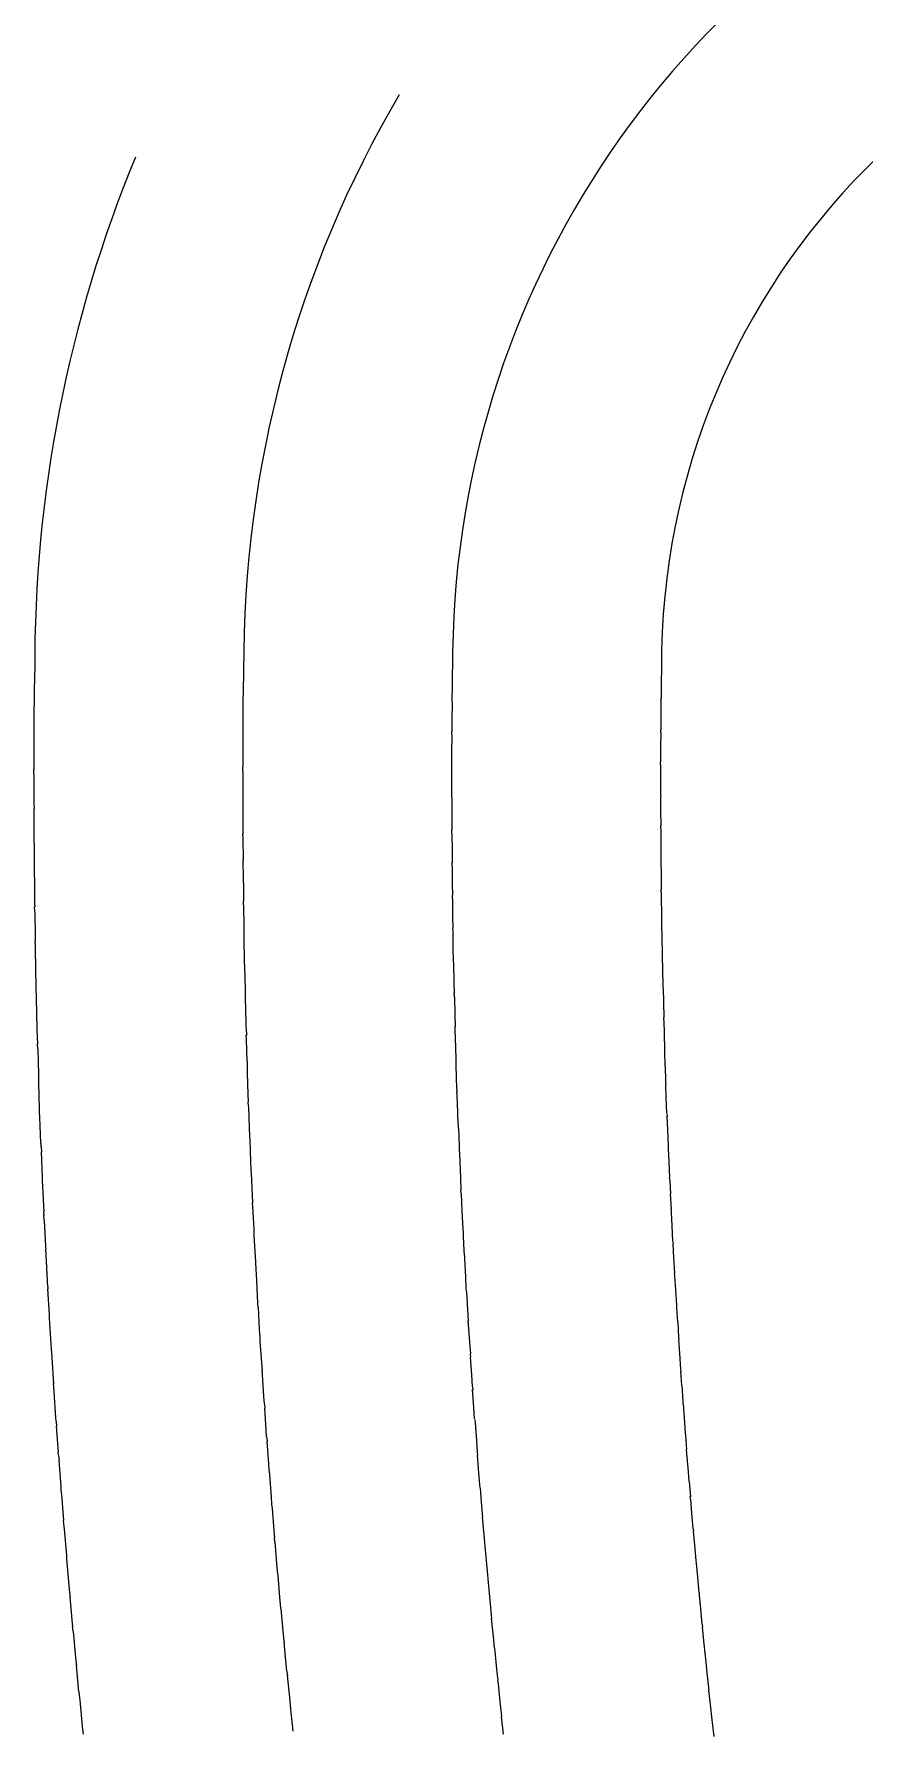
# Model space of a CAD drawing. Header units: feet. Extents: x 9681 to 12164, y 9191 to 13159.
# Drawn here: x 10521.89 to 10537.78, y 11933.31 to 11965.81 of the extents above; entities that cross this region are included whole.
import ezdxf

# ---------------------------------------------------------------- set-up
doc = ezdxf.new("R2010")
doc.units = ezdxf.units.FT
doc.header["$MEASUREMENT"] = 0
doc.layers.add('CREEKCONT-MJR', color=2, linetype='Continuous')
doc.layers.add('CREEKCONT-MNR', color=3, linetype='Continuous')

msp = doc.modelspace()

# ---------------------------------------------------------------- linework, layer by layer
at = {"layer": 'CREEKCONT-MJR', "color": 5, "elevation": 790}
for points in [[(10529.896, 11953.306), (10529.9, 11953.639)], [(10529.893, 11953.078), (10529.896, 11953.306)], [(10529.885, 11951.824), (10529.887, 11952.051)], [(10529.886, 11951.423), (10529.886, 11951.758)], [(10529.885, 11951.197), (10529.886, 11951.423)], [(10529.889, 11950.504), (10529.887, 11950.57)], [(10529.894, 11949.877), (10529.892, 11949.943)], [(10529.901, 11949.25), (10529.899, 11949.315)], [(10529.91, 11948.622), (10529.908, 11948.688)], [(10529.922, 11947.995), (10529.92, 11948.061)], [(10529.929, 11947.657), (10529.922, 11947.995)], [(10529.936, 11947.368), (10529.934, 11947.434)], [(10529.962, 11946.402), (10529.953, 11946.741)], [(10529.969, 11946.18), (10529.962, 11946.402)], [(10530.017, 11944.86), (10530.013, 11944.926)], [(10530.057, 11943.893), (10530.043, 11944.233)], [(10530.087, 11943.265), (10530.071, 11943.606)], [(10530.097, 11943.045), (10530.087, 11943.265)], [(10530.13, 11942.418), (10530.119, 11942.638)], [(10530.207, 11941.099), (10530.202, 11941.165)], [(10530.229, 11940.757), (10530.207, 11941.099)], [(10530.247, 11940.473), (10530.242, 11940.539)], [(10530.382, 11938.594), (10530.375, 11938.66)], [(10530.431, 11937.968), (10530.425, 11938.034)], [(10530.53, 11936.783), (10530.512, 11936.999)], [(10530.537, 11936.717), (10530.53, 11936.783)], [(10530.593, 11936.091), (10530.586, 11936.157)], [(10530.645, 11935.532), (10530.625, 11935.747)], [(10530.652, 11935.466), (10530.645, 11935.532)], [(10530.706, 11934.907), (10530.685, 11935.122)], [(10530.747, 11934.497), (10530.713, 11934.841)], [(10530.842, 11933.591), (10530.834, 11933.658)]]:
    msp.add_lwpolyline(points, dxfattribs=at)
at = {"layer": 'CREEKCONT-MJR', "color": 5, "extrusion": (0.999956, -0.00937, 0), "elevation": 10417.434}
for points in [[(12050.816, 790), (12051.15, 790)], [(12050.589, 790), (12050.816, 790)]]:
    msp.add_lwpolyline(points, dxfattribs=at)
at = {"layer": 'CREEKCONT-MJR', "color": 5, "extrusion": (0.999979, 0.00643, 0), "elevation": 10606.534}
msp.add_lwpolyline([(11885.057, 790), (11885.123, 790)], dxfattribs=at)
at = {"layer": 'CREEKCONT-MJR', "color": 5, "extrusion": (0.999948, 0.010172, 0), "elevation": 10650.924}
msp.add_lwpolyline([(11844.657, 790), (11844.722, 790)], dxfattribs=at)
at = {"layer": 'CREEKCONT-MJR', "color": 5, "extrusion": (0.999984, -0.005628, 0), "elevation": 10462.456}
msp.add_lwpolyline([(12011.122, 790), (12011.456, 790)], dxfattribs=at)
at = {"layer": 'CREEKCONT-MJR', "color": 5, "extrusion": (0.999903, 0.013914, 0), "elevation": 10695.162}
msp.add_lwpolyline([(11804.09, 790), (11804.156, 790)], dxfattribs=at)
at = {"layer": 'CREEKCONT-MJR', "color": 5, "extrusion": (0.999844, 0.017655, 0), "elevation": 10739.248}
msp.add_lwpolyline([(11763.358, 790), (11763.424, 790)], dxfattribs=at)
at = {"layer": 'CREEKCONT-MJR', "color": 5, "extrusion": (0.999998, 0.001856, 0), "elevation": 10552.054}
for points in [[(11931.228, 790), (11931.563, 790)], [(11931.002, 790), (11931.228, 790)]]:
    msp.add_lwpolyline(points, dxfattribs=at)
at = {"layer": 'CREEKCONT-MJR', "color": 5, "extrusion": (0.999984, 0.005598, 0), "elevation": 10596.628}
for points in [[(11891.03, 790), (11891.366, 790)], [(11890.805, 790), (11891.03, 790)]]:
    msp.add_lwpolyline(points, dxfattribs=at)
at = {"layer": 'CREEKCONT-MJR', "color": 5, "extrusion": (0.999956, 0.00934, 0), "elevation": 10641.051}
for points in [[(11850.666, 790), (11851.002, 790)], [(11850.441, 790), (11850.666, 790)]]:
    msp.add_lwpolyline(points, dxfattribs=at)
at = {"layer": 'CREEKCONT-MJR', "color": 5, "extrusion": (0.999914, 0.013082, 0), "elevation": 10685.322}
for points in [[(11810.136, 790), (11810.473, 790)], [(11809.911, 790), (11810.136, 790)]]:
    msp.add_lwpolyline(points, dxfattribs=at)
at = {"layer": 'CREEKCONT-MJR', "color": 5, "extrusion": (0.999858, 0.016824, 0), "elevation": 10729.442}
for points in [[(11769.44, 790), (11769.777, 790)], [(11769.216, 790), (11769.44, 790)]]:
    msp.add_lwpolyline(points, dxfattribs=at)
at = {"layer": 'CREEKCONT-MJR', "color": 5, "extrusion": (0.999789, 0.020565, 0), "elevation": 10773.409}
msp.add_lwpolyline([(11728.356, 790), (11728.58, 790)], dxfattribs=at)
at = {"layer": 'CREEKCONT-MJR', "color": 5, "extrusion": (0.999705, 0.024306, 0), "elevation": 10817.223}
for points in [[(11687.555, 790), (11687.893, 790)], [(11687.332, 790), (11687.555, 790)]]:
    msp.add_lwpolyline(points, dxfattribs=at)
at = {"layer": 'CREEKCONT-MJR', "color": 5, "extrusion": (0.999039, 0.043837, 0), "elevation": 11043.538}
msp.add_lwpolyline([(11473.656, 790), (11473.722, 790)], dxfattribs=at)
at = {"layer": 'CREEKCONT-MJR', "color": 5, "extrusion": (0.998868, 0.047575, 0), "elevation": 11086.385}
msp.add_lwpolyline([(11431.623, 790), (11431.689, 790)], dxfattribs=at)
at = {"layer": 'CREEKCONT-MJR', "color": 5, "extrusion": (0.999495, 0.031788, 0), "elevation": 10904.389}
for points in [[(11605.015, 790), (11605.354, 790)], [(11604.792, 790), (11605.015, 790)]]:
    msp.add_lwpolyline(points, dxfattribs=at)
at = {"layer": 'CREEKCONT-MJR', "color": 5, "extrusion": (0.998683, 0.051313, 0), "elevation": 11129.075}
msp.add_lwpolyline([(11389.43, 790), (11389.496, 790)], dxfattribs=at)
at = {"layer": 'CREEKCONT-MJR', "color": 5, "extrusion": (0.999369, 0.035528, 0), "elevation": 10947.74}
for points in [[(11563.501, 790), (11563.84, 790)], [(11563.279, 790), (11563.501, 790)]]:
    msp.add_lwpolyline(points, dxfattribs=at)
at = {"layer": 'CREEKCONT-MJR', "color": 5, "extrusion": (0.999229, 0.039267, 0), "elevation": 10990.935}
for points in [[(11521.824, 790), (11522.165, 790)], [(11521.603, 790), (11521.824, 790)]]:
    msp.add_lwpolyline(points, dxfattribs=at)
at = {"layer": 'CREEKCONT-MJR', "color": 5, "extrusion": (0.998271, 0.058785, 0), "elevation": 11213.978}
msp.add_lwpolyline([(11304.565, 790), (11304.631, 790)], dxfattribs=at)
at = {"layer": 'CREEKCONT-MJR', "color": 5, "extrusion": (0.999075, 0.043006, 0), "elevation": 11033.974}
msp.add_lwpolyline([(11479.766, 790), (11479.987, 790)], dxfattribs=at)
at = {"layer": 'CREEKCONT-MJR', "color": 5, "extrusion": (0.998044, 0.062521, 0), "elevation": 11256.191}
msp.add_lwpolyline([(11261.895, 790), (11261.961, 790)], dxfattribs=at)
at = {"layer": 'CREEKCONT-MJR', "color": 5, "extrusion": (0.997803, 0.066255, 0), "elevation": 11298.244}
msp.add_lwpolyline([(11219.067, 790), (11219.133, 790)], dxfattribs=at)
at = {"layer": 'CREEKCONT-MJR', "color": 5, "extrusion": (0.998725, 0.050482, 0), "elevation": 11119.58}
msp.add_lwpolyline([(11395.83, 790), (11396.172, 790)], dxfattribs=at)
at = {"layer": 'CREEKCONT-MJR', "color": 5, "extrusion": (0.997548, 0.069988, 0), "elevation": 11340.137}
msp.add_lwpolyline([(11176.082, 790), (11176.148, 790)], dxfattribs=at)
at = {"layer": 'CREEKCONT-MJR', "color": 5, "extrusion": (0.998529, 0.054219, 0), "elevation": 11162.146}
for points in [[(11353.512, 790), (11353.854, 790)], [(11353.292, 790), (11353.512, 790)]]:
    msp.add_lwpolyline(points, dxfattribs=at)
at = {"layer": 'CREEKCONT-MJR', "color": 5, "extrusion": (0.997279, 0.073721, 0), "elevation": 11381.868}
msp.add_lwpolyline([(11132.941, 790), (11133.007, 790)], dxfattribs=at)
at = {"layer": 'CREEKCONT-MJR', "color": 5, "extrusion": (0.998319, 0.057955, 0), "elevation": 11204.554}
for points in [[(11311.035, 790), (11311.377, 790)], [(11310.816, 790), (11311.035, 790)]]:
    msp.add_lwpolyline(points, dxfattribs=at)
at = {"layer": 'CREEKCONT-MJR', "color": 5, "extrusion": (0.998095, 0.06169, 0), "elevation": 11246.803}
msp.add_lwpolyline([(11268.181, 790), (11268.4, 790)], dxfattribs=at)
at = {"layer": 'CREEKCONT-MJR', "color": 5, "extrusion": (0.997857, 0.065425, 0), "elevation": 11288.891}
for points in [[(11225.606, 790), (11225.949, 790)], [(11225.388, 790), (11225.606, 790)]]:
    msp.add_lwpolyline(points, dxfattribs=at)
at = {"layer": 'CREEKCONT-MJR', "color": 5, "extrusion": (0.996389, 0.084911, 0), "elevation": 11506.089}
msp.add_lwpolyline([(11002.583, 790), (11002.65, 790)], dxfattribs=at)
at = {"layer": 'CREEKCONT-MJR', "color": 5, "extrusion": (0.997606, 0.069159, 0), "elevation": 11330.819}
for points in [[(11182.656, 790), (11182.999, 790)], [(11182.437, 790), (11182.656, 790)]]:
    msp.add_lwpolyline(points, dxfattribs=at)
at = {"layer": 'CREEKCONT-MJR', "color": 5, "extrusion": (0.996064, 0.088639, 0), "elevation": 11547.17}
msp.add_lwpolyline([(10958.822, 790), (10958.888, 790)], dxfattribs=at)
at = {"layer": 'CREEKCONT-MJR', "color": 5, "extrusion": (0.99734, 0.072891, 0), "elevation": 11372.587}
for points in [[(11139.548, 790), (11139.892, 790)], [(11139.331, 790), (11139.548, 790)]]:
    msp.add_lwpolyline(points, dxfattribs=at)
at = {"layer": 'CREEKCONT-MJR', "color": 5, "extrusion": (0.99706, 0.076623, 0), "elevation": 11414.192}
for points in [[(11096.285, 790), (11096.629, 790)], [(11096.068, 790), (11096.285, 790)]]:
    msp.add_lwpolyline(points, dxfattribs=at)
at = {"layer": 'CREEKCONT-MJR', "color": 5, "extrusion": (0.996766, 0.080353, 0), "elevation": 11455.636}
for points in [[(11052.867, 790), (11053.211, 790)], [(11052.649, 790), (11052.867, 790)]]:
    msp.add_lwpolyline(points, dxfattribs=at)
at = {"layer": 'CREEKCONT-MJR', "color": 5, "extrusion": (0.995006, 0.099816, 0), "elevation": 11669.426}
msp.add_lwpolyline([(10826.62, 790), (10826.686, 790)], dxfattribs=at)
at = {"layer": 'CREEKCONT-MJR', "color": 5, "extrusion": (0.996459, 0.084083, 0), "elevation": 11496.916}
msp.add_lwpolyline([(11009.293, 790), (11009.638, 790)], dxfattribs=at)
at = {"layer": 'CREEKCONT-MJR', "color": 5, "extrusion": (0.996137, 0.087811, 0), "elevation": 11538.034}
for points in [[(10965.565, 790), (10965.91, 790)], [(10965.349, 790), (10965.565, 790)]]:
    msp.add_lwpolyline(points, dxfattribs=at)
at = {"layer": 'CREEKCONT-MJR', "color": 5, "extrusion": (0.995802, 0.091538, 0), "elevation": 11578.987}
msp.add_lwpolyline([(10921.684, 790), (10922.029, 790)], dxfattribs=at)
at = {"layer": 'CREEKCONT-MJR', "color": 5, "extrusion": (0.995452, 0.095264, 0), "elevation": 11619.776}
msp.add_lwpolyline([(10877.65, 790), (10877.996, 790)], dxfattribs=at)
at = {"layer": 'CREEKCONT-MJR', "color": 5, "extrusion": (0.9934, 0.114697, 0), "elevation": 11830.111}
msp.add_lwpolyline([(10648.23, 790), (10648.297, 790)], dxfattribs=at)
at = {"layer": 'CREEKCONT-MJR', "color": 5, "extrusion": (0.995089, 0.098988, 0), "elevation": 11660.4}
msp.add_lwpolyline([(10833.248, 790), (10833.464, 790)], dxfattribs=at)
at = {"layer": 'CREEKCONT-MJR', "color": 5, "extrusion": (0.992964, 0.118414, 0), "elevation": 11869.864}
msp.add_lwpolyline([(10603.259, 790), (10603.325, 790)], dxfattribs=at)
at = {"layer": 'CREEKCONT-MJR', "color": 5, "extrusion": (0.994711, 0.102711, 0), "elevation": 11700.858}
for points in [[(10789.125, 790), (10789.471, 790)], [(10788.91, 790), (10789.125, 790)]]:
    msp.add_lwpolyline(points, dxfattribs=at)
at = {"layer": 'CREEKCONT-MJR', "color": 5, "extrusion": (0.99432, 0.106433, 0), "elevation": 11741.15}
msp.add_lwpolyline([(10744.636, 790), (10744.982, 790)], dxfattribs=at)
at = {"layer": 'CREEKCONT-MJR', "color": 5, "linetype": 'Continuous'}
msp.add_arc((10547.287, 11953.751, 790), 17.387, 111.0029, 180.3684, dxfattribs=at)
at = {"layer": 'CREEKCONT-MNR', "color": 5, "extrusion": (0.999914, -0.013112, 0)}
for points, elevation in [([(12090.049, 792), (12090.534, 792)], 10364.265), ([(12090.195, 791), (12090.605, 791)], 10368.264), ([(12090.489, 789), (12090.746, 789)], 10376.263), ([(12089.973, 792), (12090.049, 792)], 10364.265), ([(12090.185, 789), (12090.489, 789)], 10376.263)]:
    msp.add_lwpolyline(points, dxfattribs=dict(at, elevation=elevation))
at = {"layer": 'CREEKCONT-MNR', "color": 5}
for points, elevation in [([(10525.893, 11953.06), (10525.895, 11953.212)], 791), ([(10521.889, 11952.46), (10521.893, 11952.946)], 792), ([(10525.889, 11952.569), (10525.893, 11952.979)], 791), ([(10525.893, 11952.979), (10525.893, 11953.06)], 791), ([(10533.891, 11952.788), (10533.893, 11953.045)], 789), ([(10521.888, 11952.384), (10521.889, 11952.46)], 792), ([(10533.888, 11952.433), (10533.888, 11952.484)], 789), ([(10521.889, 11952.289), (10521.888, 11952.384)], 792), ([(10533.885, 11951.872), (10533.887, 11952.175)], 789), ([(10533.885, 11951.563), (10533.886, 11951.821)], 789), ([(10525.887, 11951.695), (10525.886, 11951.776)], 791), ([(10533.886, 11950.95), (10533.886, 11951.209)], 789), ([(10525.89, 11950.411), (10525.888, 11950.492)], 791), ([(10521.891, 11950.318), (10521.889, 11950.413)], 792), ([(10525.893, 11949.849), (10525.892, 11949.999)], 791), ([(10525.895, 11949.769), (10525.893, 11949.849)], 791), ([(10533.892, 11949.985), (10533.891, 11950.036)], 789), ([(10521.894, 11949.756), (10521.894, 11949.829)], 792), ([(10521.897, 11949.661), (10521.894, 11949.756)], 792), ([(10533.902, 11949.112), (10533.899, 11949.373)], 789), ([(10525.908, 11948.713), (10525.903, 11949.127)], 791), ([(10525.913, 11948.484), (10525.91, 11948.565)], 791), ([(10521.915, 11948.347), (10521.912, 11948.442)], 792), ([(10533.917, 11948.199), (10533.912, 11948.5)], 789), ([(10525.922, 11947.923), (10525.92, 11948.07)], 791), ([(10525.925, 11947.842), (10525.922, 11947.923)], 791), ([(10533.919, 11948.148), (10533.917, 11948.199)], 789), ([(10533.925, 11947.887), (10533.919, 11948.148)], 789), ([(10521.928, 11947.689), (10521.925, 11947.785)], 792), ([(10521.938, 11947.198), (10521.928, 11947.689)], 792), ([(10533.931, 11947.587), (10533.925, 11947.887)], 789), ([(10525.937, 11947.281), (10525.934, 11947.428)], 791), ([(10521.943, 11947.032), (10521.94, 11947.128)], 792), ([(10521.955, 11946.541), (10521.943, 11947.032)], 792), ([(10525.95, 11946.785), (10525.94, 11947.2)], 791), ([(10533.964, 11946.363), (10533.956, 11946.662)], 789), ([(10521.961, 11946.375), (10521.957, 11946.471)], 792), ([(10525.969, 11946.143), (10525.957, 11946.558)], 791), ([(10533.967, 11946.312), (10533.964, 11946.363)], 789), ([(10533.985, 11945.751), (10533.975, 11946.049)], 789), ([(10525.99, 11945.5), (10525.977, 11945.916)], 791), ([(10533.987, 11945.699), (10533.985, 11945.751)], 789), ([(10526.013, 11944.858), (10525.999, 11945.274)], 791), ([(10534.02, 11944.825), (10534.01, 11945.087)], 789), ([(10526.019, 11944.713), (10526.013, 11944.858)], 791), ([(10526.023, 11944.632), (10526.019, 11944.713)], 791), ([(10522.024, 11944.5), (10522.022, 11944.568)], 792), ([(10522.049, 11943.911), (10522.03, 11944.404)], 792), ([(10534.035, 11944.475), (10534.032, 11944.526)], 789), ([(10526.05, 11943.99), (10526.045, 11944.071)], 791), ([(10534.059, 11943.915), (10534.046, 11944.212)], 789), ([(10522.052, 11943.843), (10522.049, 11943.911)], 792), ([(10522.057, 11943.748), (10522.052, 11943.843)], 792), ([(10522.079, 11943.253), (10522.057, 11943.748)], 792), ([(10526.099, 11942.931), (10526.079, 11943.348)], 791), ([(10534.089, 11943.303), (10534.075, 11943.6)], 789), ([(10522.111, 11942.596), (10522.087, 11943.091)], 792), ([(10526.105, 11942.788), (10526.099, 11942.931)], 791), ([(10526.132, 11942.289), (10526.111, 11942.707)], 791), ([(10522.145, 11941.939), (10522.12, 11942.434)], 792), ([(10534.154, 11942.079), (10534.138, 11942.376)], 789), ([(10526.145, 11942.065), (10526.139, 11942.146)], 791), ([(10526.167, 11941.646), (10526.145, 11942.065)], 791), ([(10526.175, 11941.504), (10526.167, 11941.646)], 791), ([(10526.181, 11941.423), (10526.175, 11941.504)], 791), ([(10534.211, 11941.152), (10534.195, 11941.416)], 789), ([(10522.186, 11941.217), (10522.182, 11941.282)], 792), ([(10522.193, 11941.121), (10522.186, 11941.217)], 792), ([(10522.221, 11940.625), (10522.193, 11941.121)], 792), ([(10526.22, 11940.782), (10526.214, 11940.863)], 791), ([(10526.246, 11940.363), (10526.22, 11940.782)], 791), ([(10534.251, 11940.54), (10534.234, 11940.805)], 789), ([(10534.27, 11940.245), (10534.251, 11940.54)], 789), ([(10526.261, 11940.14), (10526.255, 11940.221)], 791), ([(10526.289, 11939.721), (10526.261, 11940.14)], 791), ([(10534.275, 11940.193), (10534.27, 11940.245)], 789), ([(10522.267, 11939.904), (10522.263, 11939.968)], 792), ([(10522.275, 11939.808), (10522.267, 11939.904)], 792), ([(10534.314, 11939.633), (10534.293, 11939.928)], 789), ([(10526.334, 11939.08), (10526.305, 11939.499)], 791), ([(10534.318, 11939.582), (10534.314, 11939.633)], 789), ([(10522.312, 11939.248), (10522.308, 11939.312)], 792), ([(10522.354, 11938.655), (10522.32, 11939.152)], 792), ([(10534.364, 11938.971), (10534.359, 11939.022)], 789), ([(10534.384, 11938.705), (10534.364, 11938.971)], 789), ([(10526.392, 11938.298), (10526.382, 11938.438)], 791), ([(10526.432, 11937.797), (10526.399, 11938.217)], 791), ([(10534.412, 11938.36), (10534.407, 11938.411)], 789), ([(10534.433, 11938.094), (10534.412, 11938.36)], 789), ([(10522.408, 11937.936), (10522.404, 11937.999)], 792), ([(10522.455, 11937.343), (10522.417, 11937.84)], 792), ([(10526.442, 11937.657), (10526.432, 11937.797)], 791), ([(10526.45, 11937.576), (10526.442, 11937.657)], 791), ([(10534.484, 11937.483), (10534.462, 11937.749)], 789), ([(10522.469, 11937.184), (10522.46, 11937.28)], 792), ([(10526.539, 11936.515), (10526.503, 11936.936)], 791), ([(10534.564, 11936.579), (10534.538, 11936.872)], 789), ([(10522.524, 11936.529), (10522.515, 11936.625)], 792), ([(10526.551, 11936.376), (10526.539, 11936.515)], 791), ([(10534.569, 11936.528), (10534.564, 11936.579)], 789), ([(10526.559, 11936.295), (10526.551, 11936.376)], 791), ([(10526.596, 11935.874), (10526.559, 11936.295)], 791), ([(10534.621, 11935.969), (10534.594, 11936.261)], 789), ([(10522.571, 11935.969), (10522.566, 11936.031)], 792), ([(10526.608, 11935.736), (10526.596, 11935.874)], 791), ([(10534.652, 11935.651), (10534.626, 11935.917)], 789), ([(10526.656, 11935.234), (10526.617, 11935.655)], 791), ([(10534.68, 11935.358), (10534.652, 11935.651)], 789), ([(10534.741, 11934.748), (10534.712, 11935.04)], 789), ([(10526.782, 11933.953), (10526.74, 11934.375)], 791), ([(10534.805, 11934.139), (10534.775, 11934.43)], 789), ([(10522.757, 11934.004), (10522.751, 11934.065)], 792), ([(10522.817, 11933.41), (10522.768, 11933.908)], 792), ([(10526.806, 11933.735), (10526.796, 11933.816)], 791), ([(10526.849, 11933.313), (10526.806, 11933.735)], 791), ([(10534.871, 11933.529), (10534.84, 11933.82)], 789), ([(10534.878, 11933.478), (10534.871, 11933.529)], 789), ([(10534.907, 11933.21), (10534.878, 11933.478)], 789)]:
    msp.add_lwpolyline(points, dxfattribs=dict(at, elevation=elevation))
at = {"layer": 'CREEKCONT-MNR', "color": 5, "extrusion": (0.999979, 0.00643, 0)}
for points, elevation in [([(11885.065, 789), (11885.115, 789)], 10610.534), ([(11885.042, 792), (11885.138, 792)], 10598.534)]:
    msp.add_lwpolyline(points, dxfattribs=dict(at, elevation=elevation))
at = {"layer": 'CREEKCONT-MNR', "color": 5, "extrusion": (0.999956, -0.00937, 0)}
for points, elevation in [([(12050.659, 789), (12050.963, 789)], 10421.434), ([(12050.518, 791), (12050.669, 791)], 10413.435)]:
    msp.add_lwpolyline(points, dxfattribs=dict(at, elevation=elevation))
at = {"layer": 'CREEKCONT-MNR', "color": 5, "extrusion": (0.999984, -0.005628, 0)}
for points, elevation in [([(12010.828, 792), (12011.314, 792)], 10454.458), ([(12010.975, 791), (12011.385, 791)], 10458.457), ([(12011.268, 789), (12011.527, 789)], 10466.456), ([(12010.753, 792), (12010.828, 792)], 10454.458), ([(12010.824, 791), (12010.975, 791)], 10458.457)]:
    msp.add_lwpolyline(points, dxfattribs=dict(at, elevation=elevation))
at = {"layer": 'CREEKCONT-MNR', "color": 5, "extrusion": (0.999948, 0.010172, 0), "elevation": 10646.924}
msp.add_lwpolyline([(11844.649, 791), (11844.73, 791)], dxfattribs=at)
at = {"layer": 'CREEKCONT-MNR', "color": 5, "extrusion": (0.999903, 0.013914, 0)}
for points, elevation in [([(11804.098, 789), (11804.148, 789)], 10699.162), ([(11804.075, 792), (11804.171, 792)], 10687.162)]:
    msp.add_lwpolyline(points, dxfattribs=dict(at, elevation=elevation))
at = {"layer": 'CREEKCONT-MNR', "color": 5, "extrusion": (0.999998, -0.001886, 0)}
for points, elevation in [([(11970.965, 792), (11971.452, 792)], 10499.331), ([(11971.112, 791), (11971.523, 791)], 10503.33), ([(11971.103, 789), (11971.406, 789)], 10511.329), ([(11970.891, 792), (11970.965, 792)], 10499.331), ([(11970.961, 791), (11971.112, 791)], 10503.33)]:
    msp.add_lwpolyline(points, dxfattribs=dict(at, elevation=elevation))
at = {"layer": 'CREEKCONT-MNR', "color": 5, "extrusion": (0.999844, 0.017655, 0)}
for points, elevation in [([(11763.366, 789), (11763.417, 789)], 10743.248), ([(11763.343, 792), (11763.439, 792)], 10731.248), ([(11763.351, 791), (11763.432, 791)], 10735.248)]:
    msp.add_lwpolyline(points, dxfattribs=dict(at, elevation=elevation))
at = {"layer": 'CREEKCONT-MNR', "color": 5, "extrusion": (0.999998, 0.001856, 0)}
for points, elevation in [([(11930.934, 792), (11931.422, 792)], 10544.055), ([(11931.081, 791), (11931.493, 791)], 10548.054), ([(11931.073, 789), (11931.375, 789)], 10556.053), ([(11930.931, 791), (11931.081, 791)], 10548.054), ([(11930.861, 792), (11930.934, 792)], 10544.055)]:
    msp.add_lwpolyline(points, dxfattribs=dict(at, elevation=elevation))
at = {"layer": 'CREEKCONT-MNR', "color": 5, "extrusion": (0.999771, 0.021397, 0), "elevation": 10787.181}
msp.add_lwpolyline([(11722.47, 789), (11722.52, 789)], dxfattribs=at)
at = {"layer": 'CREEKCONT-MNR', "color": 5, "extrusion": (0.999984, 0.005598, 0)}
for points, elevation in [([(11891.177, 789), (11891.437, 789)], 10600.627), ([(11890.736, 792), (11891.225, 792)], 10588.629), ([(11890.883, 791), (11891.295, 791)], 10592.628), ([(11890.875, 789), (11891.177, 789)], 10600.627)]:
    msp.add_lwpolyline(points, dxfattribs=dict(at, elevation=elevation))
at = {"layer": 'CREEKCONT-MNR', "color": 5, "extrusion": (0.999956, 0.00934, 0)}
for points, elevation in [([(11850.813, 789), (11851.073, 789)], 10645.05), ([(11850.372, 792), (11850.861, 792)], 10633.052), ([(11850.519, 791), (11850.932, 791)], 10637.051), ([(11850.512, 789), (11850.813, 789)], 10645.05), ([(11850.37, 791), (11850.519, 791)], 10637.051), ([(11850.3, 792), (11850.372, 792)], 10633.052)]:
    msp.add_lwpolyline(points, dxfattribs=dict(at, elevation=elevation))
at = {"layer": 'CREEKCONT-MNR', "color": 5, "extrusion": (0.999583, 0.028879, 0)}
for points, elevation in [([(11640.17, 791), (11640.251, 791)], 10866.586), ([(11640.185, 789), (11640.236, 789)], 10874.586), ([(11640.162, 792), (11640.258, 792)], 10862.587)]:
    msp.add_lwpolyline(points, dxfattribs=dict(at, elevation=elevation))
at = {"layer": 'CREEKCONT-MNR', "color": 5, "extrusion": (0.999914, 0.013082, 0)}
for points, elevation in [([(11809.841, 792), (11810.331, 792)], 10677.324), ([(11809.982, 789), (11810.283, 789)], 10689.322), ([(11809.84, 791), (11809.988, 791)], 10681.323), ([(11809.77, 792), (11809.841, 792)], 10677.324)]:
    msp.add_lwpolyline(points, dxfattribs=dict(at, elevation=elevation))
at = {"layer": 'CREEKCONT-MNR', "color": 5, "extrusion": (0.999468, 0.032619, 0), "elevation": 10918.058}
msp.add_lwpolyline([(11598.798, 789), (11598.848, 789)], dxfattribs=at)
at = {"layer": 'CREEKCONT-MNR', "color": 5, "extrusion": (0.999858, 0.016824, 0)}
for points, elevation in [([(11769.587, 789), (11769.848, 789)], 10733.442), ([(11769.145, 792), (11769.636, 792)], 10721.443), ([(11769.293, 791), (11769.707, 791)], 10725.443), ([(11769.075, 792), (11769.145, 792)], 10721.443)]:
    msp.add_lwpolyline(points, dxfattribs=dict(at, elevation=elevation))
at = {"layer": 'CREEKCONT-MNR', "color": 5, "extrusion": (0.999789, 0.020565, 0)}
for points, elevation in [([(11728.432, 791), (11728.847, 791)], 10769.41), ([(11728.215, 792), (11728.285, 792)], 10765.411)]:
    msp.add_lwpolyline(points, dxfattribs=dict(at, elevation=elevation))
at = {"layer": 'CREEKCONT-MNR', "color": 5, "extrusion": (0.999196, 0.040098, 0)}
for points, elevation in [([(11515.537, 789), (11515.588, 789)], 11004.534), ([(11515.522, 791), (11515.602, 791)], 10996.534)]:
    msp.add_lwpolyline(points, dxfattribs=dict(at, elevation=elevation))
at = {"layer": 'CREEKCONT-MNR', "color": 5, "extrusion": (0.999705, 0.024306, 0)}
for points, elevation in [([(11687.702, 789), (11687.964, 789)], 10821.223), ([(11687.402, 789), (11687.702, 789)], 10821.223), ([(11687.261, 791), (11687.407, 791)], 10813.224), ([(11687.19, 792), (11687.26, 792)], 10809.225)]:
    msp.add_lwpolyline(points, dxfattribs=dict(at, elevation=elevation))
at = {"layer": 'CREEKCONT-MNR', "color": 5, "extrusion": (0.999039, 0.043837, 0)}
for points, elevation in [([(11473.664, 789), (11473.715, 789)], 11047.538), ([(11473.649, 791), (11473.73, 791)], 11039.538)]:
    msp.add_lwpolyline(points, dxfattribs=dict(at, elevation=elevation))
at = {"layer": 'CREEKCONT-MNR', "color": 5, "extrusion": (0.999607, 0.028047, 0)}
for points, elevation in [([(11646.514, 789), (11646.776, 789)], 10864.883), ([(11646.071, 792), (11646.564, 792)], 10852.885), ([(11646.073, 791), (11646.219, 791)], 10856.884), ([(11646.002, 792), (11646.071, 792)], 10852.885)]:
    msp.add_lwpolyline(points, dxfattribs=dict(at, elevation=elevation))
at = {"layer": 'CREEKCONT-MNR', "color": 5, "extrusion": (0.999495, 0.031788, 0)}
for points, elevation in [([(11605.162, 789), (11605.425, 789)], 10908.389), ([(11604.719, 792), (11605.213, 792)], 10896.39), ([(11604.722, 791), (11604.867, 791)], 10900.39), ([(11604.651, 792), (11604.719, 792)], 10896.39)]:
    msp.add_lwpolyline(points, dxfattribs=dict(at, elevation=elevation))
at = {"layer": 'CREEKCONT-MNR', "color": 5, "extrusion": (0.998868, 0.047575, 0)}
for points, elevation in [([(11431.616, 791), (11431.697, 791)], 11082.385), ([(11431.608, 792), (11431.704, 792)], 11078.385)]:
    msp.add_lwpolyline(points, dxfattribs=dict(at, elevation=elevation))
at = {"layer": 'CREEKCONT-MNR', "color": 5, "extrusion": (0.999369, 0.035528, 0)}
for points, elevation in [([(11563.648, 789), (11563.911, 789)], 10951.739), ([(11563.349, 789), (11563.648, 789)], 10951.739), ([(11563.205, 792), (11563.699, 792)], 10939.741)]:
    msp.add_lwpolyline(points, dxfattribs=dict(at, elevation=elevation))
at = {"layer": 'CREEKCONT-MNR', "color": 5, "extrusion": (0.998683, 0.051313, 0)}
for points, elevation in [([(11389.422, 791), (11389.503, 791)], 11125.075), ([(11389.415, 792), (11389.511, 792)], 11121.075)]:
    msp.add_lwpolyline(points, dxfattribs=dict(at, elevation=elevation))
at = {"layer": 'CREEKCONT-MNR', "color": 5, "extrusion": (0.998484, 0.055049, 0)}
for points, elevation in [([(11347.084, 789), (11347.135, 789)], 11175.606), ([(11347.062, 792), (11347.158, 792)], 11163.606)]:
    msp.add_lwpolyline(points, dxfattribs=dict(at, elevation=elevation))
at = {"layer": 'CREEKCONT-MNR', "color": 5, "extrusion": (0.999229, 0.039267, 0)}
for points, elevation in [([(11521.674, 789), (11521.972, 789)], 10994.934), ([(11521.677, 791), (11522.094, 791)], 10986.935), ([(11521.532, 791), (11521.677, 791)], 10986.935)]:
    msp.add_lwpolyline(points, dxfattribs=dict(at, elevation=elevation))
at = {"layer": 'CREEKCONT-MNR', "color": 5, "extrusion": (0.999075, 0.043006, 0)}
for points, elevation in [([(11480.135, 789), (11480.398, 789)], 11037.973), ([(11479.839, 791), (11480.257, 791)], 11029.974), ([(11479.695, 791), (11479.839, 791)], 11029.974), ([(11479.625, 792), (11479.691, 792)], 11025.975)]:
    msp.add_lwpolyline(points, dxfattribs=dict(at, elevation=elevation))
at = {"layer": 'CREEKCONT-MNR', "color": 5, "extrusion": (0.998044, 0.062521, 0)}
for points, elevation in [([(11261.902, 789), (11261.953, 789)], 11260.191), ([(11261.887, 791), (11261.968, 791)], 11252.191), ([(11261.88, 792), (11261.976, 792)], 11248.191)]:
    msp.add_lwpolyline(points, dxfattribs=dict(at, elevation=elevation))
at = {"layer": 'CREEKCONT-MNR', "color": 5, "extrusion": (0.998907, 0.046744, 0)}
for points, elevation in [([(11438.136, 789), (11438.4, 789)], 11080.855), ([(11437.627, 792), (11437.693, 792)], 11068.857)]:
    msp.add_lwpolyline(points, dxfattribs=dict(at, elevation=elevation))
at = {"layer": 'CREEKCONT-MNR', "color": 5, "extrusion": (0.997803, 0.066255, 0)}
for points, elevation in [([(11219.074, 789), (11219.126, 789)], 11302.244), ([(11219.059, 791), (11219.141, 791)], 11294.244), ([(11219.052, 792), (11219.148, 792)], 11290.244)]:
    msp.add_lwpolyline(points, dxfattribs=dict(at, elevation=elevation))
at = {"layer": 'CREEKCONT-MNR', "color": 5, "extrusion": (0.998725, 0.050482, 0)}
for points, elevation in [([(11395.978, 789), (11396.242, 789)], 11123.579), ([(11395.681, 789), (11395.978, 789)], 11123.579), ([(11395.539, 791), (11395.682, 791)], 11115.581), ([(11395.469, 792), (11395.534, 792)], 11111.581)]:
    msp.add_lwpolyline(points, dxfattribs=dict(at, elevation=elevation))
at = {"layer": 'CREEKCONT-MNR', "color": 5, "extrusion": (0.997548, 0.069988, 0)}
for points, elevation in [([(11176.09, 789), (11176.141, 789)], 11344.137), ([(11176.067, 792), (11176.163, 792)], 11332.137)]:
    msp.add_lwpolyline(points, dxfattribs=dict(at, elevation=elevation))
at = {"layer": 'CREEKCONT-MNR', "color": 5, "extrusion": (0.998529, 0.054219, 0)}
for points, elevation in [([(11353.66, 789), (11353.925, 789)], 11166.146), ([(11353.216, 792), (11353.713, 792)], 11154.148)]:
    msp.add_lwpolyline(points, dxfattribs=dict(at, elevation=elevation))
at = {"layer": 'CREEKCONT-MNR', "color": 5, "extrusion": (0.997279, 0.073721, 0), "elevation": 11385.868}
msp.add_lwpolyline([(11132.948, 789), (11132.999, 789)], dxfattribs=at)
at = {"layer": 'CREEKCONT-MNR', "color": 5, "extrusion": (0.998319, 0.057955, 0)}
for points, elevation in [([(11311.183, 789), (11311.448, 789)], 11208.553), ([(11310.886, 789), (11311.183, 789)], 11208.553), ([(11310.887, 791), (11311.306, 791)], 11200.555), ([(11310.745, 791), (11310.887, 791)], 11200.555), ([(11310.674, 792), (11310.739, 792)], 11196.555)]:
    msp.add_lwpolyline(points, dxfattribs=dict(at, elevation=elevation))
at = {"layer": 'CREEKCONT-MNR', "color": 5, "extrusion": (0.996996, 0.077452, 0)}
for points, elevation in [([(11089.651, 789), (11089.702, 789)], 11427.438), ([(11089.628, 792), (11089.725, 792)], 11415.438)]:
    msp.add_lwpolyline(points, dxfattribs=dict(at, elevation=elevation))
at = {"layer": 'CREEKCONT-MNR', "color": 5, "extrusion": (0.998095, 0.06169, 0)}
for points, elevation in [([(11268.251, 789), (11268.548, 789)], 11250.802), ([(11268.104, 792), (11268.601, 792)], 11238.804), ([(11268.11, 791), (11268.252, 791)], 11242.803)]:
    msp.add_lwpolyline(points, dxfattribs=dict(at, elevation=elevation))
at = {"layer": 'CREEKCONT-MNR', "color": 5, "extrusion": (0.996699, 0.081182, 0), "elevation": 11468.845}
msp.add_lwpolyline([(11046.198, 789), (11046.25, 789)], dxfattribs=at)
at = {"layer": 'CREEKCONT-MNR', "color": 5, "extrusion": (0.997606, 0.069159, 0)}
for points, elevation in [([(11182.804, 789), (11183.07, 789)], 11334.819), ([(11182.367, 791), (11182.508, 791)], 11326.82), ([(11182.296, 792), (11182.359, 792)], 11322.821)]:
    msp.add_lwpolyline(points, dxfattribs=dict(at, elevation=elevation))
at = {"layer": 'CREEKCONT-MNR', "color": 5, "extrusion": (0.997857, 0.065425, 0)}
for points, elevation in [([(11225.31, 792), (11225.808, 792)], 11280.892), ([(11225.317, 791), (11225.458, 791)], 11284.892)]:
    msp.add_lwpolyline(points, dxfattribs=dict(at, elevation=elevation))
at = {"layer": 'CREEKCONT-MNR', "color": 5, "extrusion": (0.996389, 0.084911, 0)}
for points, elevation in [([(11002.576, 791), (11002.657, 791)], 11502.089), ([(11002.568, 792), (11002.665, 792)], 11498.089)]:
    msp.add_lwpolyline(points, dxfattribs=dict(at, elevation=elevation))
at = {"layer": 'CREEKCONT-MNR', "color": 5, "extrusion": (0.99734, 0.072891, 0)}
for points, elevation in [([(11139.697, 789), (11139.963, 789)], 11376.586), ([(11139.401, 789), (11139.697, 789)], 11376.586), ([(11139.4, 791), (11139.821, 791)], 11368.587), ([(11139.252, 792), (11139.751, 792)], 11364.588)]:
    msp.add_lwpolyline(points, dxfattribs=dict(at, elevation=elevation))
at = {"layer": 'CREEKCONT-MNR', "color": 5, "extrusion": (0.996064, 0.088639, 0)}
for points, elevation in [([(10958.815, 791), (10958.896, 791)], 11543.17), ([(10958.807, 792), (10958.903, 792)], 11539.17)]:
    msp.add_lwpolyline(points, dxfattribs=dict(at, elevation=elevation))
at = {"layer": 'CREEKCONT-MNR', "color": 5, "extrusion": (0.99706, 0.076623, 0)}
for points, elevation in [([(11096.138, 789), (11096.433, 789)], 11418.192), ([(11095.926, 792), (11095.989, 792)], 11406.193)]:
    msp.add_lwpolyline(points, dxfattribs=dict(at, elevation=elevation))
at = {"layer": 'CREEKCONT-MNR', "color": 5, "extrusion": (0.995725, 0.092366, 0)}
for points, elevation in [([(10914.9, 791), (10914.981, 791)], 11584.087), ([(10914.892, 792), (10914.989, 792)], 11580.087)]:
    msp.add_lwpolyline(points, dxfattribs=dict(at, elevation=elevation))
at = {"layer": 'CREEKCONT-MNR', "color": 5, "extrusion": (0.996766, 0.080353, 0)}
for points, elevation in [([(11052.72, 789), (11053.015, 789)], 11459.635), ([(11052.718, 791), (11053.14, 791)], 11451.636), ([(11052.57, 792), (11053.069, 792)], 11447.637), ([(11052.579, 791), (11052.718, 791)], 11451.636), ([(11052.508, 792), (11052.57, 792)], 11447.637)]:
    msp.add_lwpolyline(points, dxfattribs=dict(at, elevation=elevation))
at = {"layer": 'CREEKCONT-MNR', "color": 5, "extrusion": (0.995006, 0.099816, 0)}
for points, elevation in [([(10826.627, 789), (10826.679, 789)], 11673.426), ([(10826.612, 791), (10826.694, 791)], 11665.426)]:
    msp.add_lwpolyline(points, dxfattribs=dict(at, elevation=elevation))
at = {"layer": 'CREEKCONT-MNR', "color": 5, "extrusion": (0.996459, 0.084083, 0)}
for points, elevation in [([(11009.147, 789), (11009.441, 789)], 11500.916), ([(11008.997, 792), (11009.496, 792)], 11488.918)]:
    msp.add_lwpolyline(points, dxfattribs=dict(at, elevation=elevation))
at = {"layer": 'CREEKCONT-MNR', "color": 5, "extrusion": (0.994625, 0.103538, 0)}
for points, elevation in [([(10782.256, 789), (10782.307, 789)], 11713.848), ([(10782.233, 792), (10782.33, 792)], 11701.848)]:
    msp.add_lwpolyline(points, dxfattribs=dict(at, elevation=elevation))
at = {"layer": 'CREEKCONT-MNR', "color": 5, "extrusion": (0.996137, 0.087811, 0)}
for points, elevation in [([(10965.714, 789), (10965.981, 789)], 11542.033), ([(10965.269, 792), (10965.769, 792)], 11530.035), ([(10965.208, 792), (10965.269, 792)], 11530.035)]:
    msp.add_lwpolyline(points, dxfattribs=dict(at, elevation=elevation))
at = {"layer": 'CREEKCONT-MNR', "color": 5, "extrusion": (0.995802, 0.091538, 0)}
for points, elevation in [([(10921.833, 789), (10922.1, 789)], 11582.986), ([(10921.388, 792), (10921.888, 792)], 11570.988), ([(10921.397, 791), (10921.536, 791)], 11574.988), ([(10921.327, 792), (10921.388, 792)], 11570.988)]:
    msp.add_lwpolyline(points, dxfattribs=dict(at, elevation=elevation))
at = {"layer": 'CREEKCONT-MNR', "color": 5, "extrusion": (0.993823, 0.110979, 0)}
for points, elevation in [([(10693.06, 789), (10693.112, 789)], 11794.191), ([(10693.045, 791), (10693.127, 791)], 11786.191), ([(10693.038, 792), (10693.135, 792)], 11782.191)]:
    msp.add_lwpolyline(points, dxfattribs=dict(at, elevation=elevation))
at = {"layer": 'CREEKCONT-MNR', "color": 5, "extrusion": (0.994231, 0.10726, 0)}
for points, elevation in [([(10737.718, 791), (10737.8, 791)], 11746.103), ([(10737.711, 792), (10737.807, 792)], 11742.103)]:
    msp.add_lwpolyline(points, dxfattribs=dict(at, elevation=elevation))
at = {"layer": 'CREEKCONT-MNR', "color": 5, "extrusion": (0.9934, 0.114697, 0)}
for points, elevation in [([(10648.238, 789), (10648.29, 789)], 11834.111), ([(10648.223, 791), (10648.304, 791)], 11826.111), ([(10648.215, 792), (10648.312, 792)], 11822.111)]:
    msp.add_lwpolyline(points, dxfattribs=dict(at, elevation=elevation))
at = {"layer": 'CREEKCONT-MNR', "color": 5, "extrusion": (0.995089, 0.098988, 0)}
for points, elevation in [([(10833.612, 789), (10833.88, 789)], 11664.399), ([(10833.177, 791), (10833.315, 791)], 11656.4), ([(10833.107, 792), (10833.167, 792)], 11652.401)]:
    msp.add_lwpolyline(points, dxfattribs=dict(at, elevation=elevation))
at = {"layer": 'CREEKCONT-MNR', "color": 5, "extrusion": (0.995452, 0.095264, 0)}
for points, elevation in [([(10877.502, 791), (10877.925, 791)], 11615.777), ([(10877.363, 791), (10877.502, 791)], 11615.777), ([(10877.353, 792), (10877.854, 792)], 11611.777)]:
    msp.add_lwpolyline(points, dxfattribs=dict(at, elevation=elevation))
at = {"layer": 'CREEKCONT-MNR', "color": 5, "extrusion": (0.992964, 0.118414, 0)}
for points, elevation in [([(10603.266, 789), (10603.318, 789)], 11873.864), ([(10603.244, 792), (10603.34, 792)], 11861.864)]:
    msp.add_lwpolyline(points, dxfattribs=dict(at, elevation=elevation))
at = {"layer": 'CREEKCONT-MNR', "color": 5, "extrusion": (0.994711, 0.102711, 0), "elevation": 11704.857}
msp.add_lwpolyline([(10789.274, 789), (10789.542, 789)], dxfattribs=at)
at = {"layer": 'CREEKCONT-MNR', "color": 5, "extrusion": (0.992514, 0.122129, 0), "elevation": 11913.448}
msp.add_lwpolyline([(10558.146, 789), (10558.198, 789)], dxfattribs=at)
at = {"layer": 'CREEKCONT-MNR', "color": 5, "extrusion": (0.99432, 0.106433, 0), "elevation": 11745.149}
msp.add_lwpolyline([(10744.784, 789), (10745.053, 789)], dxfattribs=at)
at = {"layer": 'CREEKCONT-MNR', "color": 5, "linetype": 'Continuous'}
for centre, radius, start in [((10547.42, 11953.719, 789), 13.52, 0.2612), ((10547.42, 11953.719, 791), 21.52, 149.4914), ((10547.42, 11953.719, 792), 25.52, 157.5872)]:
    msp.add_arc(centre, radius, start, 180.2612, dxfattribs=at)

doc.saveas('drawing.dxf')
